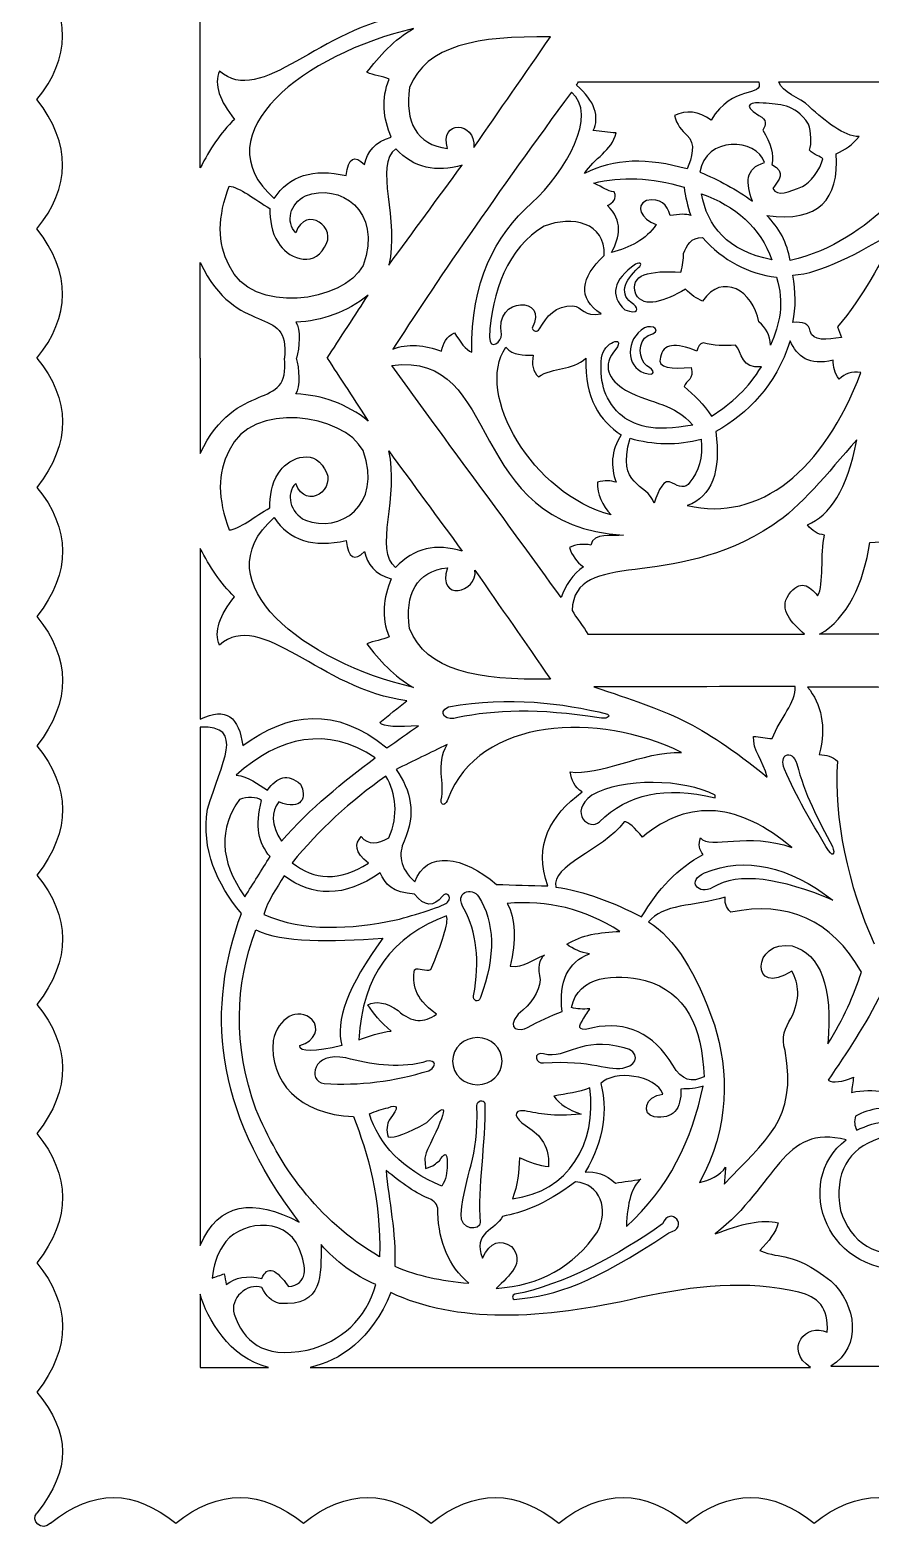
# Model space of a CAD drawing. Extents: x -1 to 1462, y 0 to 2164.
# Drawn here: x -1.1 to 254.9, y 1449.8 to 1906.9 of the extents above; entities that cross this region are included whole.
import ezdxf

# ---------------------------------------------------------------- set-up
doc = ezdxf.new("R2010")
doc.units = 0
doc.layers.add('plan_dekorasyon_araçlar_kutu_dörtgen_33_03', color=7, linetype='CONTINUOUS')

msp = doc.modelspace()

# ---------------------------------------------------------------- linework, layer by layer
at = {"layer": 'plan_dekorasyon_araçlar_kutu_dörtgen_33_03', "color": 1}
for points in [[(157.28752, 1904.79509)], [(165.85952, 1891.10909)], [(226.806521, 1891.10909)], [(163.66552, 1887.95609)], [(130.44252, 1865.822089)], [(240.208521, 1867.738089)], [(202.798521, 1863.661089)], [(59.527519, 1859.376089)], [(170.48052, 1860.335089)], [(203.270521, 1857.097089)], [(203.569521, 1843.763089)], [(173.63852, 1838.258089)], [(184.05552, 1834.612089)], [(231.046521, 1832.304089)], [(172.82152, 1807.166089)], [(109.03852, 1804.821089)], [(153.61952, 1801.380089)], [(185.73352, 1802.586089)], [(221.502521, 1804.405089)], [(207.664521, 1784.660089)], [(181.52452, 1782.658089)], [(59.525519, 1754.752088)], [(130.44052, 1748.306088)], [(168.67152, 1723.009088)], [(115.60352, 1706.802088)], [(157.28552, 1709.333088)], [(231.790521, 1707.064088)], [(50.696519, 1697.128088)], [(174.64852, 1698.707088)], [(172.20552, 1665.917087)], [(75.439519, 1659.971087)], [(243.146521, 1658.407087)], [(78.708519, 1653.466087)], [(116.03352, 1647.607087)], [(158.93052, 1646.047087)], [(64.312519, 1643.075087)], [(243.292521, 1642.102087)], [(70.053519, 1637.687087)], [(145.07352, 1621.960087)], [(136.02952, 1612.437087)], [(98.97752, 1599.589087)], [(155.21952, 1592.539087)], [(204.064521, 1588.324087)], [(88.45952, 1586.252087)], [(135.06452, 1585.872087)], [(102.17652, 1577.068087)], [(250.536521, 1572.012087)], [(167.88152, 1559.292086)], [(202.641521, 1556.092086)], [(145.77452, 1551.182086)], [(135.90952, 1543.942086)], [(50.707519, 1536.974086)], [(105.29152, 1533.503086)], [(54.353519, 1527.011086)], [(109.91452, 1530.642086)], [(140.81052, 1523.904086)], [(74.869519, 1519.314086)], [(146.26652, 1520.489086)], [(84.141519, 1499.850086)]]:
    msp.add_lwpolyline(points, close=True, dxfattribs=at)
for points in [[(50.707519, 1522.081086), (50.707519, 1499.850086)], [(50.707519, 1499.850086), (71.455519, 1499.850086)]]:
    msp.add_lwpolyline(points, dxfattribs=at)
for points in [[(1.010519, 1885.74609), (11.193519, 1898.40209), (11.561519, 1911.50009), (1.010519, 1925.08909)], [(50.708519, 1864.999089), (50.705519, 1882.33309), (50.702519, 1899.66709), (50.698519, 1917.00009)], [(113.60252, 1911.38909), (87.408519, 1908.09309), (69.221519, 1883.13209), (56.567519, 1894.43509)], [(115.60552, 1907.32609), (82.867519, 1899.81209), (50.709519, 1875.437089), (73.218519, 1855.638089)], [(101.43852, 1894.03409), (104.99352, 1898.82809), (109.85052, 1904.10409), (115.60552, 1907.32609)], [(157.28752, 1904.79509), (135.01452, 1905.15409), (119.41452, 1902.27109), (114.42952, 1889.43009)], [(134.01252, 1871.151089), (141.82252, 1882.45409), (149.47752, 1893.49209), (157.28752, 1904.79509)], [(56.567519, 1894.43509), (54.807519, 1890.27009), (56.610519, 1885.30209), (61.130519, 1879.724089)], [(108.23652, 1891.94109), (106.24552, 1892.91309), (103.43052, 1893.06209), (101.43852, 1894.03409)], [(108.80752, 1874.315089), (106.47552, 1880.05209), (105.70052, 1885.88909), (108.23652, 1891.94109)], [(114.42952, 1889.43009), (112.97152, 1878.878089), (116.43652, 1872.017089), (125.96752, 1870.885089)], [(165.18352, 1890.13709), (165.52352, 1890.64609), (165.51952, 1890.60009), (165.85952, 1891.10909)], [(170.34552, 1876.313089), (172.28652, 1880.39809), (170.93852, 1885.26809), (165.18352, 1890.13709)], [(165.85952, 1891.10909), (183.67852, 1891.10909), (202.892521, 1891.10909), (220.710521, 1891.10909)], [(220.710521, 1891.10909), (222.306521, 1886.41109), (212.480521, 1890.30809), (206.246521, 1879.487089)], [(226.806521, 1891.10909), (239.087521, 1891.10909), (251.368521, 1891.10909), (263.649521, 1891.10909)], [(236.012521, 1883.64809), (233.356521, 1886.37009), (227.578521, 1887.97409), (226.806521, 1891.10909)], [(1.010519, 1846.403089), (11.193519, 1859.059089), (11.561519, 1872.157089), (1.010519, 1885.74609)], [(163.66552, 1887.95609), (141.87052, 1858.444089), (120.92952, 1827.963089), (109.36152, 1809.753089)], [(151.64752, 1854.283089), (161.92752, 1863.823089), (171.92152, 1881.24909), (163.66552, 1887.95609)], [(222.076521, 1884.69309), (218.872521, 1884.99909), (215.021521, 1884.33409), (220.767521, 1880.93209)], [(235.880521, 1878.274089), (231.308521, 1884.82909), (227.001521, 1884.14309), (222.076521, 1884.69309)], [(251.233521, 1874.467089), (246.558521, 1874.590089), (241.318521, 1878.872089), (236.012521, 1883.64809)], [(61.130519, 1879.724089), (56.845519, 1875.627089), (53.580519, 1870.510089), (50.708519, 1864.999089)], [(125.96752, 1870.885089), (123.23552, 1879.401089), (134.57452, 1879.401089), (134.01252, 1871.151089)], [(206.246521, 1879.487089), (202.369521, 1882.14409), (198.635521, 1882.74609), (195.073521, 1880.85109)], [(195.073521, 1880.85109), (195.662521, 1878.202089), (197.353521, 1876.200089), (198.921521, 1874.846089)], [(220.767521, 1880.93209), (223.354521, 1879.577089), (222.968521, 1878.028089), (221.938521, 1876.438089)], [(167.66752, 1863.263089), (170.64252, 1867.894089), (175.97152, 1870.112089), (177.29752, 1875.567089)], [(177.29752, 1875.567089), (174.98052, 1875.815089), (172.66352, 1876.064089), (170.34552, 1876.313089)], [(198.921521, 1874.846089), (201.700521, 1872.445089), (200.272521, 1868.027089), (198.928521, 1864.617089)], [(222.461521, 1866.546089), (220.129521, 1874.206089), (204.331521, 1874.552089), (202.798521, 1863.661089)], [(221.938521, 1876.438089), (224.273521, 1872.486089), (225.471521, 1868.904089), (224.666521, 1865.972089)], [(290.739521, 1877.511089), (265.385521, 1863.814089), (256.987521, 1842.934089), (230.220521, 1836.772089)], [(236.145521, 1870.300089), (236.877521, 1872.300089), (236.645521, 1875.856089), (235.880521, 1878.274089)], [(244.271521, 1869.266089), (246.864521, 1870.388089), (249.269521, 1871.933089), (251.233521, 1874.467089)], [(100.68552, 1865.993089), (101.64152, 1869.777089), (103.76752, 1872.886089), (108.80752, 1874.315089)], [(110.19052, 1870.767089), (103.47952, 1865.901089), (111.48552, 1848.730089), (108.07052, 1835.327089)], [(130.44252, 1865.822089), (122.54852, 1863.430089), (115.73052, 1864.839089), (110.19052, 1870.767089)], [(240.208521, 1867.738089), (239.549521, 1868.439089), (237.601521, 1868.863089), (236.145521, 1870.300089)], [(95.11852, 1862.585089), (95.76652, 1868.065089), (97.68252, 1868.989089), (100.68552, 1865.993089)], [(108.07052, 1835.327089), (115.52852, 1845.492089), (122.98552, 1855.657089), (130.44252, 1865.822089)], [(198.928521, 1864.617089), (187.08952, 1867.973089), (176.52452, 1867.913089), (167.66752, 1863.263089)], [(218.811521, 1854.772089), (216.746521, 1860.305089), (216.511521, 1864.942089), (222.461521, 1866.546089)], [(223.148521, 1850.485089), (239.009521, 1848.255089), (245.209521, 1855.325089), (244.271521, 1869.266089)], [(224.666521, 1865.972089), (229.220521, 1863.356089), (226.840521, 1861.449089), (224.961521, 1858.672089)], [(233.994521, 1859.310089), (236.252521, 1860.258089), (239.511521, 1864.480089), (240.208521, 1867.738089)], [(73.218519, 1855.638089), (77.779519, 1862.569089), (85.062519, 1864.914089), (95.11852, 1862.585089)], [(170.48052, 1860.335089), (178.87552, 1862.386089), (188.00852, 1862.071089), (197.973521, 1859.098089)], [(202.798521, 1863.661089), (208.539521, 1861.285089), (213.933521, 1858.404089), (218.811521, 1854.772089)], [(59.527519, 1835.239089), (55.793519, 1841.986089), (56.040519, 1850.117089), (59.527519, 1859.376089)], [(59.527519, 1859.376089), (62.481519, 1859.227089), (67.489519, 1855.171089), (71.882519, 1852.622089)], [(79.772519, 1845.197089), (76.693519, 1848.412089), (77.912519, 1854.100089), (82.722519, 1856.432089)], [(82.722519, 1856.432089), (93.09452, 1860.451089), (106.29852, 1852.138089), (100.26552, 1835.239089)], [(176.67752, 1857.696089), (174.39252, 1857.875089), (173.60952, 1858.894089), (170.48052, 1860.335089)], [(174.71252, 1853.490089), (176.24552, 1854.439089), (177.76452, 1855.396089), (176.67752, 1857.696089)], [(197.973521, 1859.098089), (198.329521, 1856.173089), (199.048521, 1853.293089), (200.033521, 1850.445089)], [(203.270521, 1857.097089), (213.680521, 1853.281089), (221.197521, 1846.901089), (224.699521, 1836.963089)], [(224.699521, 1836.963089), (211.134521, 1839.735089), (205.060521, 1847.102089), (203.270521, 1857.097089)], [(224.961521, 1858.672089), (226.458521, 1856.144089), (229.817521, 1857.556089), (233.994521, 1859.310089)], [(71.882519, 1852.622089), (72.013519, 1849.081089), (72.203519, 1845.540089), (74.512519, 1842.118089)], [(88.56752, 1840.831089), (92.70052, 1846.643089), (82.998519, 1853.926089), (79.772519, 1845.197089)], [(133.38052, 1808.871089), (133.05852, 1830.247089), (140.35252, 1844.211089), (151.64752, 1854.283089)], [(175.83752, 1839.141089), (178.51752, 1843.989089), (179.41752, 1848.799089), (174.71252, 1853.490089)], [(186.53852, 1855.002089), (182.88152, 1853.376089), (184.94952, 1849.525089), (189.44852, 1847.695089)], [(193.779521, 1850.416089), (192.820521, 1853.806089), (190.87452, 1855.931089), (186.53852, 1855.002089)], [(155.38852, 1847.206089), (144.27452, 1840.761089), (139.36152, 1827.090089), (138.71152, 1813.401089)], [(173.63852, 1838.258089), (174.15652, 1848.426089), (163.81152, 1850.457089), (155.38852, 1847.206089)], [(189.44852, 1847.695089), (186.42752, 1843.051089), (181.45052, 1840.720089), (175.83752, 1839.141089)], [(200.033521, 1850.445089), (198.575521, 1851.025089), (196.455521, 1850.857089), (193.779521, 1850.416089)], [(230.220521, 1836.772089), (229.430521, 1842.167089), (226.923521, 1846.659089), (223.148521, 1850.485089)], [(1.010519, 1807.060089), (11.193519, 1819.716089), (11.561519, 1832.813089), (1.010519, 1846.403089)], [(197.818521, 1838.865089), (198.857521, 1841.263089), (200.002521, 1843.911089), (203.569521, 1843.763089)], [(203.569521, 1843.763089), (209.940521, 1836.667089), (217.489521, 1832.766089), (226.058521, 1831.635089)], [(231.046521, 1832.304089), (239.804521, 1832.808089), (250.953521, 1838.960089), (263.013521, 1846.080089)], [(263.013521, 1846.080089), (257.910521, 1836.117089), (252.339521, 1825.601089), (244.717521, 1816.582089)], [(74.512519, 1842.118089), (76.725519, 1837.980089), (84.942519, 1834.019089), (88.56752, 1840.831089)], [(172.69652, 1820.479089), (165.44852, 1825.419089), (166.44452, 1831.433089), (173.63852, 1838.258089)], [(197.024521, 1833.188089), (197.524521, 1835.219089), (197.868521, 1837.149089), (197.818521, 1838.865089)], [(50.709519, 1807.061089), (50.709519, 1815.184089), (50.709519, 1828.000089), (50.709519, 1836.124089)], [(50.709519, 1836.124089), (61.831519, 1812.576089), (78.253519, 1824.015089), (76.306519, 1807.061089)], [(100.26552, 1835.239089), (94.45952, 1824.050089), (66.112519, 1819.918089), (59.527519, 1835.239089)], [(183.17252, 1835.612089), (176.33452, 1830.764089), (175.31252, 1826.155089), (179.93352, 1821.778089)], [(182.64252, 1823.367089), (177.94352, 1826.481089), (179.80052, 1830.399089), (184.05552, 1834.612089)], [(183.24852, 1826.511089), (181.25452, 1832.570089), (187.55252, 1833.804089), (197.024521, 1833.188089)], [(184.05552, 1834.612089), (185.40952, 1835.534089), (184.76152, 1836.574089), (183.17252, 1835.612089)], [(220.759521, 1818.095089), (218.991521, 1827.492089), (209.663521, 1833.275089), (203.634521, 1824.418089)], [(226.058521, 1831.635089), (228.597521, 1823.938089), (227.095521, 1817.312089), (224.292521, 1811.030089)], [(231.046521, 1817.880089), (232.071521, 1822.482089), (231.983521, 1827.308089), (231.046521, 1832.304089)], [(101.85552, 1826.232089), (95.23552, 1821.010089), (87.87152, 1818.348089), (79.838519, 1817.993089)], [(89.31652, 1807.061089), (92.98652, 1812.554089), (98.18652, 1820.739089), (101.85552, 1826.232089)], [(142.42452, 1814.185089), (139.92352, 1826.122089), (157.17252, 1825.924089), (151.72452, 1816.148089)], [(198.429521, 1827.984089), (191.936521, 1824.420089), (185.95952, 1821.962089), (183.24852, 1826.511089)], [(203.634521, 1824.418089), (201.818521, 1825.119089), (200.088521, 1826.341089), (198.429521, 1827.984089)], [(154.00452, 1815.937089), (156.14852, 1819.874089), (158.84252, 1823.095089), (164.13252, 1822.942089)], [(164.13252, 1822.942089), (167.10452, 1822.651089), (167.36952, 1819.534089), (172.69652, 1820.479089)], [(179.93352, 1821.778089), (184.28052, 1820.130089), (184.21152, 1822.161089), (182.64252, 1823.367089)], [(79.838519, 1817.993089), (81.380519, 1815.863089), (80.878519, 1810.140089), (80.046519, 1807.061089)], [(151.72452, 1816.148089), (152.33552, 1815.036089), (153.07952, 1814.850089), (154.00452, 1815.937089)], [(185.96852, 1816.215089), (179.90852, 1812.814089), (180.45052, 1804.337089), (185.73352, 1802.586089)], [(187.02852, 1813.889089), (191.953521, 1815.400089), (188.28452, 1817.470089), (185.96852, 1816.215089)], [(224.292521, 1811.030089), (224.138521, 1814.000089), (222.875521, 1816.302089), (220.759521, 1818.095089)], [(236.348521, 1815.243089), (236.041521, 1817.499089), (234.100521, 1818.215089), (231.046521, 1817.880089)], [(245.881521, 1813.348089), (241.371521, 1812.591089), (237.145521, 1812.129089), (236.348521, 1815.243089)], [(244.717521, 1816.582089), (245.105521, 1815.504089), (245.493521, 1814.426089), (245.881521, 1813.348089)], [(109.36152, 1809.753089), (113.64852, 1811.565089), (119.18752, 1811.094089), (124.18052, 1809.137089)], [(124.18052, 1809.137089), (124.56752, 1811.562089), (125.65352, 1813.557089), (128.08252, 1814.726089)], [(128.08252, 1814.726089), (129.79252, 1812.052089), (131.51152, 1809.486089), (133.38052, 1808.871089)], [(175.75452, 1759.333088), (151.87452, 1765.504088), (134.05052, 1796.224089), (143.72952, 1810.343089)], [(138.71152, 1813.401089), (138.88952, 1809.011089), (142.59952, 1812.216089), (142.42452, 1814.185089)], [(143.72952, 1810.343089), (146.09752, 1807.783089), (148.87652, 1807.991089), (152.06852, 1807.904089)], [(172.82152, 1807.166089), (173.41752, 1811.937089), (180.33352, 1814.172089), (177.23652, 1809.753089)], [(186.67552, 1804.705089), (184.15452, 1806.430089), (183.66152, 1812.312089), (187.02852, 1813.889089)], [(201.822521, 1809.175089), (195.326521, 1811.922089), (191.524521, 1811.467089), (190.83752, 1807.307089)], [(203.782521, 1811.667089), (202.743521, 1811.608089), (202.232521, 1810.492089), (201.822521, 1809.175089)], [(213.614521, 1810.998089), (210.252521, 1810.636089), (206.986521, 1810.931089), (203.782521, 1811.667089)], [(230.241521, 1812.300089), (225.788521, 1798.387089), (217.457521, 1790.405089), (207.664521, 1784.660089)], [(221.502521, 1804.405089), (215.282521, 1803.538089), (215.733521, 1808.794089), (213.614521, 1810.998089)], [(243.357521, 1806.449089), (235.983521, 1804.532089), (232.432521, 1807.539089), (230.241521, 1812.300089)], [(1.010519, 1807.056089), (11.193519, 1794.400089), (11.561519, 1781.302089), (1.010519, 1767.713088)], [(50.707519, 1807.067089), (50.707519, 1798.944089), (50.707519, 1786.127089), (50.707519, 1778.005089)], [(50.707519, 1778.005089), (61.829519, 1801.552089), (78.251519, 1790.113089), (76.304519, 1807.067089)], [(79.836519, 1796.135089), (81.378519, 1798.265089), (80.876519, 1803.988089), (80.044519, 1807.067089)], [(89.31452, 1807.067089), (92.98452, 1801.574089), (98.18452, 1793.389089), (101.85352, 1787.895089)], [(109.03852, 1804.821089), (143.13552, 1809.397089), (130.70852, 1756.069088), (179.57152, 1753.164088)], [(152.06852, 1807.904089), (151.49952, 1805.109089), (151.99052, 1802.919089), (153.61952, 1801.380089)], [(153.61952, 1801.380089), (158.38752, 1804.441089), (163.68652, 1803.087089), (168.10152, 1807.031089)], [(168.10152, 1807.031089), (167.71552, 1794.575089), (172.31652, 1788.013089), (178.84052, 1783.724089)], [(178.35552, 1790.093089), (173.21452, 1795.041089), (172.31052, 1800.648089), (172.82152, 1807.166089)], [(177.23652, 1809.753089), (172.70052, 1804.699089), (175.05152, 1800.521089), (180.14752, 1797.244089)], [(190.83752, 1807.307089), (189.55352, 1803.843089), (194.347521, 1803.756089), (200.149521, 1804.231089)], [(245.177521, 1800.668089), (243.791521, 1802.490089), (243.290521, 1804.430089), (243.357521, 1806.449089)], [(160.55852, 1734.140088), (143.48652, 1757.923088), (126.11152, 1781.037089), (109.03852, 1804.821089)], [(185.73352, 1802.586089), (189.84452, 1801.261089), (188.86352, 1803.528089), (186.67552, 1804.705089)], [(200.149521, 1804.231089), (201.127521, 1800.508089), (198.690521, 1800.316089), (197.961521, 1798.359089)], [(198.951521, 1762.171088), (221.148521, 1757.056088), (240.415521, 1772.718088), (251.817521, 1802.675089)], [(206.313521, 1789.334089), (212.430521, 1793.304089), (217.740521, 1798.080089), (221.502521, 1804.405089)], [(251.817521, 1802.675089), (249.021521, 1803.216089), (246.952521, 1802.246089), (245.177521, 1800.668089)], [(180.14752, 1797.244089), (189.01652, 1792.821089), (194.665521, 1793.300089), (200.608521, 1786.679089)], [(197.961521, 1798.359089), (201.045521, 1795.770089), (204.017521, 1793.025089), (206.313521, 1789.334089)], [(100.26352, 1778.889089), (94.45752, 1790.079089), (66.110519, 1794.210089), (59.525519, 1778.889089)], [(101.85352, 1787.895089), (95.23352, 1793.118089), (87.86952, 1795.779089), (79.836519, 1796.135089)], [(200.608521, 1786.679089), (188.50252, 1784.323089), (182.44952, 1786.478089), (178.35552, 1790.093089)], [(178.84052, 1783.724089), (175.67152, 1778.809089), (175.58752, 1773.994088), (177.28552, 1769.236088)], [(207.664521, 1784.660089), (209.151521, 1772.622088), (206.571521, 1764.789088), (198.951521, 1762.171088)], [(59.525519, 1778.889089), (55.791519, 1772.142088), (56.038519, 1764.011088), (59.525519, 1754.752088)], [(74.510519, 1772.010088), (76.723519, 1776.148088), (84.940519, 1780.109089), (88.56552, 1773.297088)], [(82.720519, 1757.696088), (93.09252, 1753.677088), (106.29652, 1761.990088), (100.26352, 1778.889089)], [(110.18852, 1743.361088), (103.47752, 1748.227088), (111.48352, 1765.398088), (108.06852, 1778.801089)], [(108.06852, 1778.801089), (115.52652, 1768.636088), (122.98352, 1758.471088), (130.44052, 1748.306088)], [(188.88352, 1762.877088), (186.62652, 1769.353088), (177.30552, 1767.587088), (181.52452, 1782.658089)], [(181.52452, 1782.658089), (188.47252, 1780.701089), (196.085521, 1780.376089), (203.189521, 1782.423089)], [(203.189521, 1782.423089), (203.767521, 1776.653089), (202.336521, 1772.492088), (199.774521, 1769.236088)], [(250.510521, 1782.192089), (241.484521, 1771.762088), (233.497521, 1761.783088), (224.963521, 1756.159088)], [(235.563521, 1756.252088), (242.243521, 1759.240088), (247.599521, 1766.643088), (250.510521, 1782.192089)], [(71.880519, 1761.506088), (72.011519, 1765.046088), (72.201519, 1768.587088), (74.510519, 1772.010088)], [(88.56552, 1773.297088), (92.69852, 1767.485088), (82.996519, 1760.202088), (79.770519, 1768.931088)], [(171.63352, 1769.295088), (171.53952, 1765.567088), (173.02352, 1762.276088), (175.75452, 1759.333088)], [(177.28552, 1769.236088), (175.67352, 1769.765088), (173.87552, 1769.945088), (171.63352, 1769.295088)], [(194.457521, 1769.016088), (191.723521, 1770.730088), (190.27152, 1766.941088), (188.88352, 1762.877088)], [(199.774521, 1769.236088), (198.353521, 1767.209088), (196.431521, 1767.965088), (194.457521, 1769.016088)], [(1.010519, 1767.713088), (11.193519, 1755.057088), (11.561519, 1741.959088), (1.010519, 1728.370088)], [(79.770519, 1768.931088), (76.691519, 1765.716088), (77.910519, 1760.028088), (82.720519, 1757.696088)], [(59.525519, 1754.752088), (62.479519, 1754.901088), (67.487519, 1758.957088), (71.880519, 1761.506088)], [(115.60352, 1706.802088), (82.865519, 1714.316088), (50.707519, 1738.691088), (73.216519, 1758.490088)], [(73.216519, 1758.490088), (77.777519, 1751.558088), (85.060519, 1749.214088), (95.11652, 1751.543088)], [(224.963521, 1756.159088), (193.840521, 1735.647088), (164.84052, 1749.553088), (163.88752, 1730.231088)], [(240.743521, 1753.191088), (238.609521, 1753.397088), (236.912521, 1754.476088), (235.563521, 1756.252088)], [(95.11652, 1751.543088), (95.76452, 1746.063088), (97.68052, 1745.139088), (100.68352, 1748.135088)], [(179.57152, 1753.164088), (176.01052, 1752.595088), (170.49352, 1754.177088), (169.61152, 1750.114088)], [(238.633521, 1734.736088), (240.690521, 1738.062088), (239.333521, 1747.452088), (240.743521, 1753.191088)], [(239.242521, 1723.009088), (247.678521, 1727.780088), (252.651521, 1738.348088), (254.494521, 1750.969088)], [(254.494521, 1750.969088), (258.896521, 1750.988088), (262.264521, 1751.736088), (262.424521, 1754.739088)], [(50.706519, 1749.128088), (50.703519, 1731.795088), (50.700519, 1714.461088), (50.696519, 1697.128088)], [(61.128519, 1734.404088), (56.843519, 1738.501088), (53.578519, 1743.618088), (50.706519, 1749.128088)], [(100.68352, 1748.135088), (101.63952, 1744.351088), (103.76552, 1741.242088), (108.80552, 1739.813088)], [(130.44052, 1748.306088), (122.54652, 1750.698088), (115.72852, 1749.289088), (110.18852, 1743.361088)], [(169.61152, 1750.114088), (167.35052, 1750.606088), (165.16552, 1750.378088), (163.06152, 1749.378088)], [(163.06152, 1749.378088), (163.78052, 1747.048088), (165.26552, 1745.125088), (167.31952, 1743.502088)], [(114.42752, 1724.698088), (112.96952, 1735.250088), (116.43452, 1742.111088), (125.96552, 1743.243088)], [(125.96552, 1743.243088), (122.52452, 1732.715088), (135.28052, 1735.550088), (134.32252, 1742.526088)], [(134.32252, 1742.526088), (142.13252, 1731.223088), (149.47552, 1720.636088), (157.28552, 1709.333088)], [(167.31952, 1743.502088), (164.30552, 1741.451088), (161.68952, 1737.682088), (160.55852, 1734.140088)], [(108.80552, 1739.813088), (106.47352, 1734.076088), (105.69852, 1728.239088), (108.23452, 1722.187088)], [(229.879521, 1735.047088), (233.182521, 1739.803088), (236.175521, 1737.849088), (238.633521, 1734.736088)], [(56.565519, 1719.692088), (54.805519, 1723.858088), (56.608519, 1728.826088), (61.128519, 1734.404088)], [(234.620521, 1723.009088), (230.922521, 1726.458088), (226.571521, 1730.459088), (229.879521, 1735.047088)], [(1.010519, 1728.370088), (11.193519, 1715.714088), (11.561519, 1702.616088), (1.010519, 1689.027088)], [(113.60052, 1702.739088), (87.406519, 1706.035088), (69.219519, 1730.996088), (56.565519, 1719.692088)], [(163.88752, 1730.231088), (165.04952, 1728.218088), (167.58452, 1725.017088), (168.67152, 1723.009088)], [(157.28552, 1709.333088), (135.01252, 1708.974088), (119.41252, 1711.857088), (114.42752, 1724.698088)], [(108.23452, 1722.187088), (106.24352, 1721.215088), (103.42852, 1721.066088), (101.43652, 1720.094088)], [(101.43652, 1720.094088), (104.99152, 1715.299088), (109.84852, 1710.024088), (115.60352, 1706.802088)], [(168.67152, 1723.009088), (191.316521, 1723.009088), (211.975521, 1723.009088), (234.620521, 1723.009088)], [(263.646521, 1723.009088), (254.501521, 1723.009088), (248.388521, 1723.009088), (239.242521, 1723.009088)], [(231.790521, 1707.064088), (210.891521, 1707.044088), (191.397521, 1707.026088), (170.49852, 1707.007088)], [(170.49852, 1707.007088), (193.714521, 1699.217088), (202.138521, 1696.658088), (223.296521, 1679.509088)], [(224.836521, 1691.229088), (226.975521, 1697.391088), (232.242521, 1702.315088), (231.790521, 1707.064088)], [(259.971521, 1706.812088), (252.402521, 1706.907088), (243.134521, 1706.837088), (235.565521, 1706.932088)], [(235.565521, 1706.932088), (239.750521, 1701.702088), (241.351521, 1695.086088), (239.100521, 1686.402088)], [(50.696519, 1697.128088), (58.674519, 1701.126088), (62.551519, 1697.665088), (63.622519, 1689.104088)], [(63.622519, 1689.104088), (77.397519, 1699.185088), (91.83252, 1701.257088), (107.49152, 1688.415088)], [(105.35052, 1696.144088), (108.10052, 1698.342088), (110.85052, 1700.540088), (113.60052, 1702.739088)], [(129.08252, 1697.647088), (126.02152, 1696.215088), (122.43052, 1699.138088), (126.25652, 1700.944088)], [(126.25652, 1700.944088), (145.37452, 1704.119088), (160.56052, 1702.134088), (174.64852, 1698.707088)], [(117.12752, 1695.142088), (111.08652, 1694.682088), (106.36552, 1694.719088), (105.35052, 1696.144088)], [(197.157521, 1687.051088), (172.10452, 1699.506088), (135.54152, 1697.845088), (126.14952, 1672.969087)], [(172.12252, 1697.525088), (153.56452, 1700.510088), (140.18652, 1699.916088), (129.08252, 1697.647088)], [(174.64852, 1698.707088), (175.80152, 1697.768088), (174.23752, 1697.185088), (172.12252, 1697.525088)], [(263.263521, 1659.441087), (250.083521, 1690.903088), (267.376521, 1696.319088), (272.640521, 1693.869088)], [(52.949519, 1669.786087), (57.023519, 1683.944088), (64.712519, 1695.231088), (50.707519, 1694.747088)], [(50.707519, 1694.747088), (50.707519, 1642.156087), (50.707519, 1589.565087), (50.707519, 1536.974086)], [(103.90352, 1685.374088), (89.66552, 1695.206088), (74.566519, 1691.862088), (61.663519, 1680.105088)], [(107.49152, 1688.415088), (110.70352, 1690.657088), (113.91552, 1692.899088), (117.12752, 1695.142088)], [(223.296521, 1679.509088), (222.011521, 1684.514088), (218.735521, 1687.828088), (219.157521, 1691.911088)], [(219.157521, 1691.911088), (221.050521, 1691.684088), (222.944521, 1691.456088), (224.836521, 1691.229088)], [(1.010519, 1689.027088), (11.193519, 1676.371088), (11.561519, 1663.273087), (1.010519, 1649.684087)], [(125.85852, 1689.453088), (120.67952, 1686.925088), (115.50152, 1684.397088), (110.32252, 1681.870088)], [(124.03952, 1672.550087), (125.35152, 1677.890088), (122.24952, 1682.994088), (125.85852, 1689.453088)], [(163.33052, 1681.092088), (171.83852, 1679.781088), (185.64552, 1687.302088), (197.157521, 1687.051088)], [(228.546521, 1681.897088), (226.623521, 1686.332088), (230.705521, 1688.353088), (232.314521, 1683.545088)], [(75.439519, 1659.971087), (84.235519, 1670.202087), (94.16552, 1677.970088), (103.90352, 1685.374088)], [(232.314521, 1683.545088), (234.558521, 1674.535088), (238.839521, 1666.465087), (243.146521, 1658.407087)], [(239.100521, 1686.402088), (241.250521, 1686.234088), (243.218521, 1685.766088), (244.661521, 1684.341088)], [(244.661521, 1684.341088), (243.403521, 1667.064087), (247.941521, 1646.314087), (255.830521, 1628.763087)], [(61.663519, 1680.105088), (65.497519, 1679.828088), (68.034519, 1677.313088), (71.161519, 1675.505088)], [(71.161519, 1675.505088), (74.070519, 1679.638088), (77.358519, 1680.746088), (81.210519, 1677.343088)], [(107.20252, 1679.840088), (96.33652, 1672.143087), (86.826519, 1663.361087), (78.708519, 1653.466087)], [(108.14352, 1661.002087), (111.08452, 1668.116087), (110.38452, 1674.296088), (107.20252, 1679.840088)], [(110.32252, 1681.870088), (114.80652, 1675.432088), (116.58052, 1668.381087), (112.74152, 1660.059087)], [(166.95852, 1674.986088), (164.66952, 1676.523088), (163.57752, 1678.613088), (163.33052, 1681.092088)], [(207.410521, 1674.041088), (197.856521, 1679.033088), (179.24752, 1679.294088), (169.85052, 1674.041088)], [(241.144521, 1658.407087), (236.691521, 1665.932087), (232.200521, 1673.413088), (228.546521, 1681.897088)], [(69.397519, 1672.373087), (67.923519, 1673.588088), (64.942519, 1673.611088), (62.664519, 1672.746087)], [(81.210519, 1677.343088), (83.285519, 1673.594088), (81.730519, 1669.019087), (74.620519, 1671.943087)], [(156.49152, 1646.389087), (152.10752, 1658.808087), (157.21152, 1667.749087), (166.95852, 1674.986088)], [(169.85052, 1674.041088), (162.57052, 1668.566087), (169.24252, 1663.003087), (172.20552, 1665.917087)], [(172.20552, 1665.917087), (180.91852, 1674.435088), (192.044521, 1676.907088), (207.410521, 1673.217088)], [(230.752521, 1658.057087), (215.006521, 1671.384087), (199.819521, 1673.377088), (185.32852, 1661.272087)], [(207.410521, 1673.217088), (207.410521, 1673.492088), (207.410521, 1673.766088), (207.410521, 1674.041088)], [(63.239519, 1637.999087), (55.778519, 1647.116087), (50.987519, 1657.214087), (52.949519, 1669.786087)], [(62.664519, 1672.746087), (56.540519, 1664.042087), (56.306519, 1654.291087), (64.312519, 1643.075087)], [(71.965519, 1655.320087), (68.391519, 1659.426087), (67.320519, 1664.498087), (69.397519, 1672.373087)], [(74.620519, 1671.943087), (72.309519, 1668.957087), (72.098519, 1665.155087), (75.439519, 1659.971087)], [(126.14952, 1672.969087), (125.57252, 1670.949087), (123.90252, 1670.471087), (124.03952, 1672.550087)], [(179.77052, 1665.945087), (173.05952, 1656.899087), (157.39952, 1652.739087), (158.93052, 1646.047087)], [(185.32852, 1661.272087), (182.97252, 1664.124087), (181.02752, 1665.920087), (179.77052, 1665.945087)], [(101.88852, 1653.349087), (97.54752, 1656.660087), (97.74452, 1659.180087), (99.68652, 1661.392087)], [(99.68652, 1661.392087), (101.80752, 1658.815087), (104.76752, 1659.181087), (108.14352, 1661.002087)], [(112.74152, 1660.059087), (111.09352, 1656.200087), (111.21452, 1651.938087), (116.03352, 1647.607087)], [(203.773521, 1655.929087), (202.541521, 1657.379087), (202.313521, 1659.080087), (202.965521, 1661.000087)], [(202.965521, 1661.000087), (205.987521, 1657.370087), (217.604521, 1662.982087), (230.752521, 1658.057087)], [(64.312519, 1643.075087), (66.863519, 1647.157087), (69.414519, 1651.238087), (71.965519, 1655.320087)], [(116.03352, 1647.607087), (119.40252, 1657.312087), (130.83552, 1655.586087), (140.87852, 1646.842087)], [(185.05452, 1636.988087), (189.96652, 1645.293087), (196.035521, 1651.863087), (203.773521, 1655.929087)], [(204.202521, 1650.344087), (216.744521, 1655.574087), (229.809521, 1652.257087), (243.292521, 1642.102087)], [(243.146521, 1658.407087), (244.028521, 1655.940087), (243.345521, 1654.631087), (241.144521, 1658.407087)], [(105.50252, 1650.349087), (94.44952, 1642.732087), (84.834519, 1643.107087), (76.293519, 1649.461087)], [(78.708519, 1653.466087), (85.364519, 1647.999087), (93.03352, 1647.669087), (101.88852, 1653.349087)], [(115.97252, 1643.927087), (109.24052, 1644.256087), (106.88752, 1647.032087), (105.50252, 1650.349087)], [(206.674521, 1645.929087), (202.377521, 1643.279087), (198.609521, 1648.107087), (204.202521, 1650.344087)], [(243.292521, 1642.102087), (227.489521, 1648.671087), (214.566521, 1650.785087), (206.674521, 1645.929087)], [(1.010519, 1649.684087), (11.193519, 1637.028087), (11.561519, 1623.930087), (1.010519, 1610.341087)], [(76.293519, 1649.461087), (73.893519, 1645.674087), (71.313519, 1641.964087), (70.053519, 1637.687087)], [(131.08452, 1639.282087), (127.67952, 1644.786087), (133.51752, 1646.082087), (135.44052, 1643.168087)], [(140.87852, 1646.842087), (146.08252, 1646.691087), (151.28752, 1646.540087), (156.49152, 1646.389087)], [(158.93052, 1646.047087), (167.72352, 1644.734087), (176.41752, 1641.441087), (185.05452, 1636.988087)], [(110.32152, 1636.038087), (115.71652, 1637.433087), (125.64452, 1640.505087), (125.97652, 1641.458087)], [(124.49052, 1643.320087), (121.72852, 1639.893087), (118.89152, 1639.976087), (115.97252, 1643.927087)], [(125.97652, 1641.458087), (127.72552, 1643.451087), (125.28452, 1644.654087), (124.49052, 1643.320087)], [(135.44052, 1643.168087), (140.28752, 1635.440087), (140.75952, 1625.346087), (136.02952, 1612.437087)], [(178.39452, 1632.557087), (167.75852, 1639.385087), (156.33752, 1642.212087), (144.13152, 1641.034087)], [(210.441521, 1643.000087), (200.872521, 1640.091087), (191.385521, 1640.950087), (187.15852, 1635.450087)], [(212.237521, 1638.394087), (210.360521, 1640.007087), (210.464521, 1641.502087), (210.441521, 1643.000087)], [(251.945521, 1620.143087), (242.815521, 1636.291087), (229.374521, 1641.870087), (212.237521, 1638.394087)], [(80.853519, 1544.039086), (54.263519, 1578.871087), (52.774519, 1609.448087), (63.239519, 1637.999087)], [(70.053519, 1637.687087), (82.555519, 1632.345087), (96.24952, 1633.209087), (110.32152, 1636.038087)], [(125.70452, 1637.266087), (109.32652, 1631.262087), (99.97052, 1619.095087), (98.97752, 1599.589087)], [(120.92652, 1620.987087), (124.12952, 1628.733087), (126.43052, 1635.179087), (125.70452, 1637.266087)], [(133.91052, 1612.952087), (135.85652, 1623.734087), (134.79152, 1632.426087), (131.08452, 1639.282087)], [(144.13152, 1641.034087), (146.74052, 1636.315087), (146.86052, 1629.819087), (145.07352, 1621.960087)], [(67.672519, 1578.421087), (60.689519, 1598.093087), (61.155519, 1616.207087), (67.672519, 1633.053087)], [(67.672519, 1633.053087), (75.674519, 1629.072087), (90.41652, 1629.405087), (106.29252, 1630.463087)], [(162.31652, 1628.622087), (166.70052, 1631.466087), (172.36052, 1632.306087), (178.39452, 1632.557087)], [(187.15852, 1635.450087), (195.106521, 1630.550087), (201.767521, 1620.021087), (207.203521, 1604.131087)], [(106.29252, 1630.463087), (95.59552, 1615.897087), (91.66652, 1605.129087), (93.84252, 1597.785087)], [(169.21052, 1625.728087), (166.42852, 1626.168087), (164.15752, 1627.162087), (162.31652, 1628.622087)], [(230.772521, 1620.482087), (217.961521, 1612.047087), (218.631521, 1630.353087), (230.877521, 1628.117087)], [(230.877521, 1628.117087), (239.496521, 1625.565087), (243.317521, 1615.925087), (241.731521, 1598.302087)], [(145.07352, 1621.960087), (149.25352, 1621.342087), (152.02052, 1624.197087), (155.49452, 1625.316087)], [(155.49452, 1625.316087), (153.76952, 1624.073087), (153.42952, 1621.446087), (154.13852, 1617.768087)], [(160.82752, 1608.190087), (159.80652, 1617.306087), (162.53952, 1623.206087), (169.21052, 1625.728087)], [(122.59552, 1607.384087), (115.36852, 1612.511087), (115.49752, 1616.718087), (115.87752, 1620.894087)], [(115.87752, 1620.894087), (117.19252, 1621.843087), (119.32952, 1620.080087), (120.92652, 1620.987087)], [(163.67952, 1609.400087), (165.78952, 1619.135087), (177.01352, 1619.860087), (186.10852, 1617.612087)], [(230.519521, 1606.067087), (233.497521, 1612.012087), (232.975521, 1616.578087), (230.772521, 1620.482087)], [(241.731521, 1598.302087), (246.507521, 1605.925087), (249.683521, 1613.149087), (251.945521, 1620.143087)], [(154.13852, 1617.768087), (153.92652, 1614.047087), (151.46752, 1610.606087), (147.48852, 1607.356087)], [(186.10852, 1617.612087), (198.634521, 1614.110087), (203.431521, 1603.463087), (204.064521, 1588.324087)], [(1.010519, 1610.341087), (11.193519, 1597.685087), (11.561519, 1584.587087), (1.010519, 1570.998087)], [(84.769519, 1605.608087), (80.533519, 1609.815087), (74.323519, 1606.154087), (72.917519, 1599.300087)], [(101.69952, 1610.232087), (104.25452, 1611.437087), (107.28552, 1611.008087), (110.93952, 1608.445087)], [(108.86752, 1602.179087), (105.50352, 1604.879087), (103.48952, 1607.534087), (101.69952, 1610.232087)], [(136.02952, 1612.437087), (135.44352, 1610.444087), (133.58752, 1611.635087), (133.91052, 1612.952087)], [(169.25752, 1608.993087), (167.25452, 1608.805087), (165.36752, 1608.880087), (163.67952, 1609.400087)], [(257.954521, 1613.692087), (253.289521, 1604.188087), (247.594521, 1595.716087), (241.823521, 1587.318087)], [(81.010519, 1597.813087), (85.856519, 1599.073087), (87.025519, 1603.425087), (84.769519, 1605.608087)], [(110.93952, 1608.445087), (115.06852, 1604.687087), (118.93852, 1604.548087), (122.59552, 1607.384087)], [(147.48852, 1607.356087), (143.47952, 1602.450087), (148.08152, 1602.048087), (150.29752, 1603.323087)], [(150.29752, 1603.323087), (153.80752, 1605.163087), (157.31852, 1606.900087), (160.82752, 1608.190087)], [(170.21452, 1603.218087), (166.28652, 1602.030087), (165.47852, 1603.048087), (166.90852, 1605.215087)], [(166.90852, 1605.215087), (167.69152, 1606.475087), (168.47452, 1607.733087), (169.25752, 1608.993087)], [(194.586521, 1591.797087), (188.65452, 1601.556087), (180.54152, 1605.392087), (170.21452, 1603.218087)], [(228.721521, 1596.255087), (227.412521, 1600.272087), (228.759521, 1603.306087), (230.519521, 1606.067087)], [(98.97752, 1599.589087), (101.98152, 1600.648087), (105.39152, 1601.904087), (108.86752, 1602.179087)], [(135.06452, 1600.236087), (130.90252, 1600.236087), (127.52852, 1597.021087), (127.52852, 1593.054087)], [(142.59952, 1593.054087), (142.59952, 1597.021087), (139.22552, 1600.236087), (135.06452, 1600.236087)], [(179.76852, 1597.072087), (166.40452, 1600.820087), (162.46052, 1593.501087), (155.21952, 1595.247087)], [(207.203521, 1604.131087), (211.549521, 1590.280087), (211.976521, 1572.789087), (202.641521, 1556.092086)], [(72.917519, 1599.300087), (71.732519, 1587.012087), (80.654519, 1576.716087), (97.40552, 1576.240087)], [(93.84252, 1597.785087), (85.539519, 1595.856087), (80.835519, 1595.660087), (81.010519, 1597.813087)], [(95.05352, 1594.023087), (84.864519, 1596.287087), (83.174519, 1587.007087), (88.45952, 1586.252087)], [(155.21952, 1595.247087), (151.80452, 1596.169087), (152.86452, 1591.911087), (155.21952, 1592.539087)], [(180.23952, 1591.185087), (183.85052, 1592.087087), (184.69452, 1596.052087), (179.76852, 1597.072087)], [(210.208521, 1555.594086), (222.590521, 1569.126086), (232.588521, 1574.835087), (228.721521, 1596.255087)], [(118.48352, 1592.610087), (110.29152, 1590.785087), (102.61652, 1592.071087), (95.05352, 1594.023087)], [(120.24952, 1590.137087), (123.72352, 1591.903087), (121.42752, 1594.140087), (118.48352, 1592.610087)], [(127.52852, 1593.054087), (127.52852, 1589.088087), (130.90252, 1585.872087), (135.06452, 1585.872087)], [(135.06452, 1585.872087), (139.22552, 1585.872087), (142.59952, 1589.088087), (142.59952, 1593.054087)], [(155.21952, 1592.539087), (169.81652, 1593.639087), (175.40052, 1589.687087), (180.23952, 1591.185087)], [(204.064521, 1588.324087), (200.425521, 1586.384087), (197.204521, 1587.143087), (194.586521, 1591.797087)], [(88.45952, 1586.252087), (99.13652, 1585.535087), (109.72952, 1586.930087), (120.24952, 1590.137087)], [(191.546521, 1583.054087), (189.36052, 1588.855087), (176.50552, 1590.526087), (172.65052, 1586.225087)], [(241.823521, 1587.318087), (243.315521, 1586.268087), (246.040521, 1586.737087), (249.572521, 1588.197087)], [(249.572521, 1588.197087), (249.354521, 1586.644087), (249.135521, 1585.091087), (248.916521, 1583.538087)], [(119.66152, 1574.360087), (127.73852, 1582.917087), (124.89652, 1576.501087), (119.87452, 1566.122086)], [(145.77452, 1551.182086), (162.76752, 1553.261086), (171.53152, 1567.952086), (169.29352, 1584.944087)], [(169.29352, 1584.944087), (165.86652, 1583.483087), (162.17552, 1583.170087), (158.36652, 1582.445087)], [(158.36652, 1582.445087), (160.12652, 1579.913087), (162.95052, 1578.126087), (166.67352, 1576.967087)], [(172.65052, 1586.225087), (174.55752, 1578.817087), (173.92352, 1569.193086), (167.88152, 1559.292086)], [(180.42152, 1542.778086), (193.359521, 1554.256086), (200.433521, 1569.304086), (203.793521, 1585.490087)], [(188.84652, 1576.115087), (184.94252, 1576.733087), (185.93452, 1582.455087), (191.546521, 1583.054087)], [(197.028521, 1584.550087), (197.137521, 1578.455087), (194.704521, 1575.303087), (188.84652, 1576.115087)], [(203.793521, 1585.490087), (201.852521, 1584.666087), (199.264521, 1584.638087), (197.028521, 1584.550087)], [(248.916521, 1583.538087), (255.859521, 1584.928087), (261.960521, 1584.034087), (266.468521, 1578.830087)], [(105.29152, 1533.503086), (85.930519, 1544.903086), (74.774519, 1561.363086), (67.672519, 1578.421087)], [(102.17652, 1577.068087), (104.13452, 1577.835087), (106.01552, 1578.448087), (107.85852, 1578.862087)], [(107.85852, 1578.862087), (110.78752, 1580.010087), (111.54152, 1579.308087), (108.18952, 1575.117087)], [(130.14052, 1546.532086), (131.17552, 1559.057086), (135.52952, 1562.951086), (134.90852, 1579.500087)], [(134.90852, 1579.500087), (134.88152, 1581.165087), (136.92652, 1581.555087), (137.32252, 1580.207087)], [(137.32252, 1580.207087), (137.66152, 1567.958086), (134.94152, 1554.539086), (135.90952, 1543.942086)], [(149.48752, 1577.910087), (145.46752, 1578.374087), (146.55552, 1575.417087), (149.59952, 1573.524087)], [(166.67352, 1576.967087), (157.83452, 1576.014087), (153.95052, 1577.080087), (149.48752, 1577.910087)], [(266.468521, 1578.830087), (259.910521, 1579.384087), (254.365521, 1578.690087), (250.161521, 1576.340087)], [(97.40552, 1576.240087), (101.59752, 1565.031086), (105.81152, 1551.308086), (105.29152, 1533.503086)], [(124.19452, 1555.050086), (111.95152, 1560.145086), (105.15752, 1567.735086), (102.17652, 1577.068087)], [(108.18952, 1575.117087), (107.76652, 1574.142087), (107.10252, 1571.772087), (107.92352, 1570.029087)], [(107.92352, 1570.029087), (109.87252, 1569.631086), (113.81252, 1571.003087), (119.66152, 1574.360087)], [(149.59952, 1573.524087), (153.40752, 1571.013087), (157.05652, 1568.314086), (156.74552, 1560.892086)], [(247.364521, 1569.082086), (227.712521, 1574.153087), (226.428521, 1555.322086), (207.483521, 1540.494086)], [(250.161521, 1576.340087), (249.677521, 1574.775087), (249.842521, 1573.341087), (250.536521, 1572.012087)], [(250.536521, 1572.012087), (256.135521, 1574.807087), (264.299521, 1576.624087), (268.129521, 1571.166087)], [(1.010519, 1570.998087), (11.193519, 1558.342086), (11.561519, 1545.244086), (1.010519, 1531.655086)], [(268.485521, 1530.074086), (241.586521, 1525.997086), (230.455521, 1556.581086), (247.364521, 1569.082086)], [(257.254521, 1569.480086), (247.910521, 1566.398086), (243.591521, 1559.034086), (245.568521, 1547.630086)], [(119.87452, 1566.122086), (118.58952, 1563.422086), (119.26152, 1562.114086), (119.26852, 1560.365086)], [(123.48752, 1562.763086), (124.74552, 1564.544086), (126.01652, 1566.389086), (125.84252, 1561.408086)], [(147.89452, 1563.604086), (147.77052, 1559.463086), (147.31252, 1555.323086), (145.77452, 1551.182086)], [(156.74552, 1560.892086), (154.06352, 1561.080086), (151.04752, 1562.159086), (147.89452, 1563.604086)], [(120.95052, 1550.972086), (116.48152, 1552.620086), (111.88152, 1556.044086), (107.25452, 1559.816086)], [(107.25452, 1559.816086), (108.06652, 1550.789086), (110.35952, 1540.611086), (109.91452, 1530.642086)], [(119.26852, 1560.365086), (122.08052, 1561.159086), (122.08352, 1561.892086), (123.48752, 1562.763086)], [(125.84252, 1561.408086), (125.89552, 1559.156086), (125.55552, 1556.990086), (124.19452, 1555.050086)], [(167.88152, 1559.292086), (170.84752, 1559.715086), (174.27852, 1558.498086), (177.08752, 1555.938086)], [(202.641521, 1556.092086), (205.715521, 1556.743086), (208.967521, 1558.237086), (210.627521, 1560.772086)], [(210.627521, 1560.772086), (210.487521, 1559.047086), (210.348521, 1557.320086), (210.208521, 1555.594086)], [(164.94752, 1556.283086), (154.94352, 1548.911086), (148.59752, 1547.025086), (142.69452, 1545.804086)], [(171.65952, 1541.095086), (175.08752, 1547.965086), (172.50852, 1555.713086), (164.94752, 1556.283086)], [(177.08752, 1555.938086), (179.67452, 1556.331086), (182.26052, 1556.723086), (184.84652, 1557.115086)], [(184.84652, 1557.115086), (182.03852, 1555.087086), (180.71852, 1549.988086), (180.42152, 1542.778086)], [(50.707519, 1536.974086), (56.319519, 1550.092086), (66.764519, 1551.486086), (80.853519, 1544.039086)], [(123.03252, 1546.864086), (123.21852, 1548.938086), (122.33552, 1550.156086), (120.95052, 1550.972086)], [(80.845519, 1536.018086), (76.420519, 1546.540086), (61.668519, 1543.998086), (57.649519, 1536.901086)], [(132.45152, 1525.435086), (126.36852, 1530.747086), (123.30852, 1537.940086), (123.03252, 1546.864086)], [(135.90952, 1543.942086), (135.98452, 1541.347086), (129.53452, 1541.455086), (130.14052, 1546.532086)], [(142.69452, 1545.804086), (140.68252, 1541.566086), (133.31252, 1540.861086), (136.65652, 1533.091086)], [(193.289521, 1540.785086), (199.962521, 1542.453086), (193.740521, 1549.419086), (191.405521, 1543.493086)], [(245.568521, 1547.630086), (248.867521, 1537.757086), (255.913521, 1532.932086), (269.259521, 1534.362086)], [(140.81052, 1523.904086), (154.10352, 1524.723086), (164.33252, 1530.541086), (171.65952, 1541.095086)], [(146.26652, 1520.489086), (159.50752, 1521.927086), (169.90752, 1525.161086), (193.289521, 1540.785086)], [(191.405521, 1543.493086), (178.39552, 1534.216086), (160.68252, 1524.675086), (146.47152, 1522.119086)], [(207.483521, 1540.494086), (215.203521, 1543.527086), (221.870521, 1545.062086), (226.607521, 1543.855086)], [(226.607521, 1543.855086), (226.021521, 1541.051086), (223.801521, 1538.247086), (221.015521, 1535.442086)], [(57.649519, 1536.901086), (55.733519, 1534.160086), (54.698519, 1530.841086), (54.353519, 1527.011086)], [(87.467519, 1537.211086), (87.441519, 1528.013086), (88.32252, 1518.311086), (74.869519, 1519.314086)], [(104.18752, 1525.083086), (97.42752, 1527.807086), (92.10852, 1532.132086), (87.467519, 1537.211086)], [(136.65652, 1533.091086), (139.00052, 1538.199086), (142.00152, 1538.910086), (145.44452, 1536.639086)], [(145.44452, 1536.639086), (149.78952, 1531.702086), (144.73952, 1527.869086), (140.81052, 1523.904086)], [(1.010519, 1531.655086), (11.193519, 1518.999086), (11.561519, 1505.901086), (1.010519, 1492.312086)], [(77.548519, 1524.420086), (83.563519, 1525.225086), (83.159519, 1530.026086), (80.845519, 1536.018086)], [(221.015521, 1535.442086), (228.228521, 1532.370086), (229.907521, 1535.714086), (242.654521, 1526.225086)], [(54.353519, 1527.011086), (55.313519, 1527.432086), (57.039519, 1527.912086), (57.999519, 1528.333086)], [(57.999519, 1528.333086), (58.200519, 1527.245086), (58.402519, 1526.156086), (58.603519, 1525.068086)], [(58.603519, 1525.068086), (61.322519, 1527.202086), (64.881519, 1527.935086), (69.484519, 1526.930086)], [(69.484519, 1526.930086), (71.119519, 1530.954086), (73.872519, 1529.816086), (77.548519, 1524.420086)], [(109.91452, 1530.642086), (117.23552, 1527.517086), (123.48152, 1526.362086), (132.45152, 1525.435086)], [(69.456519, 1524.148086), (65.014519, 1525.771086), (59.529519, 1520.781086), (61.033519, 1516.026086)], [(74.869519, 1519.314086), (72.348519, 1519.963086), (70.644519, 1521.557086), (69.456519, 1524.148086)], [(83.229519, 1505.067086), (93.93952, 1507.860086), (101.01252, 1514.442086), (104.18752, 1525.083086)], [(108.68852, 1522.603086), (102.90452, 1508.283086), (93.18352, 1501.787086), (84.141519, 1499.850086)], [(184.40052, 1521.076086), (154.56852, 1514.119086), (128.47252, 1513.232086), (108.68852, 1522.603086)], [(232.899521, 1522.701086), (217.191521, 1526.471086), (200.893521, 1524.690086), (184.40052, 1521.076086)], [(241.503521, 1510.526086), (242.200521, 1518.150086), (238.483521, 1521.359086), (232.899521, 1522.701086)], [(242.654521, 1526.225086), (250.425521, 1518.746086), (252.309521, 1506.234086), (242.654521, 1500.256086)], [(71.455519, 1499.850086), (59.490519, 1502.659086), (52.705519, 1514.921086), (50.707519, 1522.081086)], [(146.47152, 1522.119086), (145.42252, 1521.930086), (145.68252, 1520.532086), (146.26652, 1520.489086)], [(61.033519, 1516.026086), (63.938519, 1508.008086), (69.323519, 1502.399086), (83.229519, 1505.067086)], [(236.499521, 1499.850086), (228.114521, 1505.234086), (235.201521, 1513.739086), (241.503521, 1510.526086)], [(84.141519, 1499.850086), (133.51452, 1499.850086), (187.12652, 1499.850086), (236.499521, 1499.850086)], [(242.654521, 1500.256086), (254.507521, 1500.256086), (266.360521, 1500.256086), (278.212521, 1500.256086)], [(1.010519, 1492.315086), (11.193519, 1479.659086), (11.561519, 1469.094086), (1.010519, 1455.505085)], [(5.093519, 1452.388085), (18.270519, 1462.926085), (30.498519, 1462.749085), (43.234519, 1452.388085)], [(43.234519, 1452.385085), (56.411519, 1462.923085), (69.363519, 1462.746085), (82.099519, 1452.385085)], [(82.099519, 1452.385085), (95.27652, 1462.923085), (108.22852, 1462.746085), (120.96452, 1452.385085)], [(120.96452, 1452.385085), (134.14152, 1462.923085), (147.09352, 1462.746085), (159.82952, 1452.385085)], [(159.82952, 1452.385085), (173.00652, 1462.923085), (185.95852, 1462.746085), (198.694521, 1452.385085)], [(198.694521, 1452.385085), (211.871521, 1462.923085), (224.823521, 1462.746085), (237.559521, 1452.385085)], [(237.559521, 1452.385085), (250.736521, 1462.923085), (263.687521, 1462.746085), (276.424521, 1452.385085)], [(5.093519, 1452.391085), (2.505519, 1449.752085), (-1.101481, 1453.262085), (1.010519, 1455.508085)]]:
    msp.add_open_spline(points, degree=3, dxfattribs=at)

doc.saveas('drawing.dxf')
